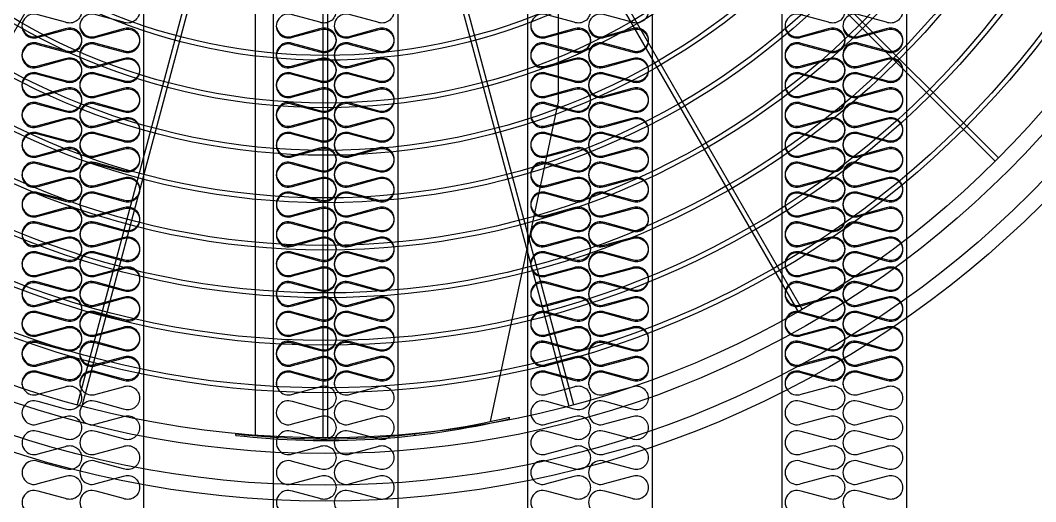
# Model space of a CAD drawing. Header units: millimetres. Extents: x 3347 to 35460, y 2813 to 25521.
# Drawn here: x 8489 to 9711, y 11121 to 11701 of the extents above; entities that cross this region are included whole.
import ezdxf

# ---------------------------------------------------------------- set-up
doc = ezdxf.new("R2010")
doc.units = ezdxf.units.MM
for name, color, linetype in [('LINE', 7, 'Continuous'), ('SMS', 220, 'Continuous'), ('냉각탑', 4, 'Continuous')]:
    doc.layers.add(name, color=color, linetype=linetype)

# ---------------------------------------------------------------- blocks, each defined once
blk = doc.blocks.new('A$C1FB73ED1')
for p, q in [((1322.4, 1233.4), (2126.4, 429.4)), ((1326.6, 1237.6), (2130.6, 433.6)), ((1251.1, 1224), (682.6, 239.3)), ((1260.8, 1220), (966.5, 121.7)), ((1299.2, 1220), (1593.5, 121.7)), ((1308.9, 1224), (1877.4, 239.3)), ((1314.1, 1227), (1882.6, 242.3)), ((1266.6, 1218.4), (972.3, 120.1)), ((1277, 1217.1), (1277, 80)), ((1283, 1217.1), (1283, 80)), ((1293.4, 1218.4), (1587.7, 120.1))]:
    blk.add_line(p, q)
for radius in [1280, 1260, 1220, 1200]:
    blk.add_circle((1280, 1280), radius)
at = {"ltscale": 5}
for radius in [1143, 1137, 1083, 1077, 1023, 1017, 963, 957, 903, 897, 843, 837, 783, 777, 723, 717]:
    blk.add_circle((1280, 1280), radius, dxfattribs=at)
at = {"layer": 'LINE', "color": 7}
for p, q in [((1574.8, 506.6), (1574.8, 1010)), ((1191.8, 82.5), (1191.8, 993)), ((1574.8, 506.6), (1488.5, 100.6)), ((1512.8, 104.1), (1512.8, 106.1)), ((1166.8, 83), (1166.8, 85)), ((1393.2, 83), (1393.2, 85))]:
    blk.add_line(p, q, dxfattribs=at)
for radius, start, end in [(998, 263.4876, 283.487), (1000, 263.5007, 283.4595)]:
    blk.add_arc((1280, 1076.6), radius, start, end, dxfattribs=at)
blk = doc.blocks.new('3')
at = {"color": 7}
for p, q in [((8637.2, 14178.2), (8637.2, 10700.2)), ((8793.2, 14178.2), (8793.2, 10700.2)), ((8943.2, 14178.2), (8943.2, 10700.2)), ((9099.2, 14178.2), (9099.2, 10700.2)), ((9249.2, 14178.2), (9249.2, 10700.2)), ((9405.2, 14178.2), (9405.2, 10700.2)), ((9555.2, 14178.2), (9555.2, 10700.2))]:
    blk.add_line(p, q, dxfattribs=at)
at = {"layer": 'SMS', "color": 5, "elevation": 0}
for points in [[(8563, 11711.8, -0.524856), (8543.6, 11698.4), (8510.7, 11707.3, 1.449198), (8510.7, 11680.4), (8543.6, 11689.3, -0.524856), (8563, 11675.9, -0.524856), (8543.6, 11662.5), (8510.7, 11671.4, 1.449198), (8510.7, 11644.5), (8543.6, 11653.4, -0.524856), (8563, 11640, -0.524856), (8543.6, 11626.6), (8510.7, 11635.5, 1.449198), (8510.7, 11608.6), (8543.6, 11617.5, -0.524856), (8563, 11604.1, -0.524856), (8543.6, 11590.7), (8510.7, 11599.6, 1.449198), (8510.7, 11572.7), (8543.6, 11581.6, -0.524856), (8563, 11568.2, -0.524856), (8543.6, 11554.8), (8510.7, 11563.7, 1.449198), (8510.7, 11536.8), (8543.6, 11545.7, -0.524856), (8563, 11532.3, -0.524856), (8543.6, 11518.8), (8510.7, 11527.8, 1.449198), (8510.7, 11500.9), (8543.6, 11509.8, -0.524856), (8563, 11496.4, -0.524856), (8543.6, 11482.9), (8510.7, 11491.8, 1.449198), (8510.7, 11465), (8543.6, 11473.9, -0.524856), (8563, 11460.5, -0.524856), (8543.6, 11447), (8510.7, 11455.9, 1.449198), (8510.7, 11429.1), (8543.6, 11438, -0.524856), (8563, 11424.5, -0.524856), (8543.6, 11411.1), (8510.7, 11420, 1.449198), (8510.7, 11393.2), (8543.6, 11402.1, -0.524856), (8563, 11388.6, -0.524856), (8543.6, 11375.2), (8510.7, 11384.1, 1.449198), (8510.7, 11357.3), (8543.6, 11366.2, -0.524856), (8563, 11352.7, -0.524856), (8543.6, 11339.3), (8510.7, 11348.2, 1.449198), (8510.7, 11321.3), (8543.6, 11330.2, -0.524856), (8563, 11316.8, -0.524856), (8543.6, 11303.4), (8510.7, 11312.3, 0.440524), (8491.7, 11302.7, 0.440524)], [(8632.6, 11711.8, -0.524856), (8613.2, 11698.4), (8580.3, 11707.3, 1.449198), (8580.3, 11680.4), (8613.2, 11689.3, -0.524856), (8632.6, 11675.9, -0.524856), (8613.2, 11662.5), (8580.3, 11671.4, 1.449198), (8580.3, 11644.5), (8613.2, 11653.4, -0.524856), (8632.6, 11640, -0.524856), (8613.2, 11626.6), (8580.3, 11635.5, 1.449198), (8580.3, 11608.6), (8613.2, 11617.5, -0.524856), (8632.6, 11604.1, -0.524856), (8613.2, 11590.7), (8580.3, 11599.6, 1.449198), (8580.3, 11572.7), (8613.2, 11581.6, -0.524856), (8632.6, 11568.2, -0.524856), (8613.2, 11554.8), (8580.3, 11563.7, 1.449198), (8580.3, 11536.8), (8613.2, 11545.7, -0.524856), (8632.6, 11532.3, -0.524856), (8613.2, 11518.8), (8580.3, 11527.8, 1.449198), (8580.3, 11500.9), (8613.2, 11509.8, -0.524856), (8632.6, 11496.4, -0.524856), (8613.2, 11482.9), (8580.3, 11491.8, 1.449198), (8580.3, 11465), (8613.2, 11473.9, -0.524856), (8632.6, 11460.5, -0.524856), (8613.2, 11447), (8580.3, 11455.9, 1.449198), (8580.3, 11429.1), (8613.2, 11438, -0.524856), (8632.6, 11424.5, -0.524856), (8613.2, 11411.1), (8580.3, 11420, 1.449198), (8580.3, 11393.2), (8613.2, 11402.1, -0.524856), (8632.6, 11388.6, -0.524856), (8613.2, 11375.2), (8580.3, 11384.1, 1.449198), (8580.3, 11357.3), (8613.2, 11366.2, -0.524856), (8632.6, 11352.7, -0.524856), (8613.2, 11339.3), (8580.3, 11348.2, 1.449198), (8580.3, 11321.3), (8613.2, 11330.2, -0.524856), (8632.6, 11316.8, -0.524856), (8613.2, 11303.4), (8580.3, 11312.3, 0.440524), (8561.4, 11302.7, 0.440524)], [(8869, 11711.8, -0.524856), (8849.6, 11698.4), (8816.7, 11707.3, 1.449198), (8816.7, 11680.4), (8849.6, 11689.3, -0.524856), (8869, 11675.9, -0.524856), (8849.6, 11662.5), (8816.7, 11671.4, 1.449198), (8816.7, 11644.5), (8849.6, 11653.4, -0.524856), (8869, 11640, -0.524856), (8849.6, 11626.6), (8816.7, 11635.5, 1.449198), (8816.7, 11608.6), (8849.6, 11617.5, -0.524856), (8869, 11604.1, -0.524856), (8849.6, 11590.7), (8816.7, 11599.6, 1.449198), (8816.7, 11572.7), (8849.6, 11581.6, -0.524856), (8869, 11568.2, -0.524856), (8849.6, 11554.8), (8816.7, 11563.7, 1.449198), (8816.7, 11536.8), (8849.6, 11545.7, -0.524856), (8869, 11532.3, -0.524856), (8849.6, 11518.8), (8816.7, 11527.8, 1.449198), (8816.7, 11500.9), (8849.6, 11509.8, -0.524856), (8869, 11496.4, -0.524856), (8849.6, 11482.9), (8816.7, 11491.8, 1.449198), (8816.7, 11465), (8849.6, 11473.9, -0.524856), (8869, 11460.5, -0.524856), (8849.6, 11447), (8816.7, 11455.9, 1.449198), (8816.7, 11429.1), (8849.6, 11438, -0.524856), (8869, 11424.5, -0.524856), (8849.6, 11411.1), (8816.7, 11420, 1.449198), (8816.7, 11393.2), (8849.6, 11402.1, -0.524856), (8869, 11388.6, -0.524856), (8849.6, 11375.2), (8816.7, 11384.1, 1.449198), (8816.7, 11357.3), (8849.6, 11366.2, -0.524856), (8869, 11352.7, -0.524856), (8849.6, 11339.3), (8816.7, 11348.2, 1.449198), (8816.7, 11321.3), (8849.6, 11330.2, -0.524856), (8869, 11316.8, -0.524856), (8849.6, 11303.4), (8816.7, 11312.3, 0.440524), (8797.7, 11302.7, 0.440524)], [(8938.6, 11711.8, -0.524856), (8919.2, 11698.4), (8886.3, 11707.3, 1.449198), (8886.3, 11680.4), (8919.2, 11689.3, -0.524856), (8938.6, 11675.9, -0.524856), (8919.2, 11662.5), (8886.3, 11671.4, 1.449198), (8886.3, 11644.5), (8919.2, 11653.4, -0.524856), (8938.6, 11640, -0.524856), (8919.2, 11626.6), (8886.3, 11635.5, 1.449198), (8886.3, 11608.6), (8919.2, 11617.5, -0.524856), (8938.6, 11604.1, -0.524856), (8919.2, 11590.7), (8886.3, 11599.6, 1.449198), (8886.3, 11572.7), (8919.2, 11581.6, -0.524856), (8938.6, 11568.2, -0.524856), (8919.2, 11554.8), (8886.3, 11563.7, 1.449198), (8886.3, 11536.8), (8919.2, 11545.7, -0.524856), (8938.6, 11532.3, -0.524856), (8919.2, 11518.8), (8886.3, 11527.8, 1.449198), (8886.3, 11500.9), (8919.2, 11509.8, -0.524856), (8938.6, 11496.4, -0.524856), (8919.2, 11482.9), (8886.3, 11491.8, 1.449198), (8886.3, 11465), (8919.2, 11473.9, -0.524856), (8938.6, 11460.5, -0.524856), (8919.2, 11447), (8886.3, 11455.9, 1.449198), (8886.3, 11429.1), (8919.2, 11438, -0.524856), (8938.6, 11424.5, -0.524856), (8919.2, 11411.1), (8886.3, 11420, 1.449198), (8886.3, 11393.2), (8919.2, 11402.1, -0.524856), (8938.6, 11388.6, -0.524856), (8919.2, 11375.2), (8886.3, 11384.1, 1.449198), (8886.3, 11357.3), (8919.2, 11366.2, -0.524856), (8938.6, 11352.7, -0.524856), (8919.2, 11339.3), (8886.3, 11348.2, 1.449198), (8886.3, 11321.3), (8919.2, 11330.2, -0.524856), (8938.6, 11316.8, -0.524856), (8919.2, 11303.4), (8886.3, 11312.3, 0.440524), (8867.4, 11302.7, 0.440524)], [(9175, 11711.8, -0.524856), (9155.6, 11698.4), (9122.7, 11707.3, 1.449198), (9122.7, 11680.4), (9155.6, 11689.3, -0.524856), (9175, 11675.9, -0.524856), (9155.6, 11662.5), (9122.7, 11671.4, 1.449198), (9122.7, 11644.5), (9155.6, 11653.4, -0.524856), (9175, 11640, -0.524856), (9155.6, 11626.6), (9122.7, 11635.5, 1.449198), (9122.7, 11608.6), (9155.6, 11617.5, -0.524856), (9175, 11604.1, -0.524856), (9155.6, 11590.7), (9122.7, 11599.6, 1.449198), (9122.7, 11572.7), (9155.6, 11581.6, -0.524856), (9175, 11568.2, -0.524856), (9155.6, 11554.8), (9122.7, 11563.7, 1.449198), (9122.7, 11536.8), (9155.6, 11545.7, -0.524856), (9175, 11532.3, -0.524856), (9155.6, 11518.8), (9122.7, 11527.8, 1.449198), (9122.7, 11500.9), (9155.6, 11509.8, -0.524856), (9175, 11496.4, -0.524856), (9155.6, 11482.9), (9122.7, 11491.8, 1.449198), (9122.7, 11465), (9155.6, 11473.9, -0.524856), (9175, 11460.5, -0.524856), (9155.6, 11447), (9122.7, 11455.9, 1.449198), (9122.7, 11429.1), (9155.6, 11438, -0.524856), (9175, 11424.5, -0.524856), (9155.6, 11411.1), (9122.7, 11420, 1.449198), (9122.7, 11393.2), (9155.6, 11402.1, -0.524856), (9175, 11388.6, -0.524856), (9155.6, 11375.2), (9122.7, 11384.1, 1.449198), (9122.7, 11357.3), (9155.6, 11366.2, -0.524856), (9175, 11352.7, -0.524856), (9155.6, 11339.3), (9122.7, 11348.2, 1.449198), (9122.7, 11321.3), (9155.6, 11330.2, -0.524856), (9175, 11316.8, -0.524856), (9155.6, 11303.4), (9122.7, 11312.3, 0.440524), (9103.7, 11302.7, 0.440524)], [(9244.6, 11711.8, -0.524856), (9225.2, 11698.4), (9192.3, 11707.3, 1.449198), (9192.3, 11680.4), (9225.2, 11689.3, -0.524856), (9244.6, 11675.9, -0.524856), (9225.2, 11662.5), (9192.3, 11671.4, 1.449198), (9192.3, 11644.5), (9225.2, 11653.4, -0.524856), (9244.6, 11640, -0.524856), (9225.2, 11626.6), (9192.3, 11635.5, 1.449198), (9192.3, 11608.6), (9225.2, 11617.5, -0.524856), (9244.6, 11604.1, -0.524856), (9225.2, 11590.7), (9192.3, 11599.6, 1.449198), (9192.3, 11572.7), (9225.2, 11581.6, -0.524856), (9244.6, 11568.2, -0.524856), (9225.2, 11554.8), (9192.3, 11563.7, 1.449198), (9192.3, 11536.8), (9225.2, 11545.7, -0.524856), (9244.6, 11532.3, -0.524856), (9225.2, 11518.8), (9192.3, 11527.8, 1.449198), (9192.3, 11500.9), (9225.2, 11509.8, -0.524856), (9244.6, 11496.4, -0.524856), (9225.2, 11482.9), (9192.3, 11491.8, 1.449198), (9192.3, 11465), (9225.2, 11473.9, -0.524856), (9244.6, 11460.5, -0.524856), (9225.2, 11447), (9192.3, 11455.9, 1.449198), (9192.3, 11429.1), (9225.2, 11438, -0.524856), (9244.6, 11424.5, -0.524856), (9225.2, 11411.1), (9192.3, 11420, 1.449198), (9192.3, 11393.2), (9225.2, 11402.1, -0.524856), (9244.6, 11388.6, -0.524856), (9225.2, 11375.2), (9192.3, 11384.1, 1.449198), (9192.3, 11357.3), (9225.2, 11366.2, -0.524856), (9244.6, 11352.7, -0.524856), (9225.2, 11339.3), (9192.3, 11348.2, 1.449198), (9192.3, 11321.3), (9225.2, 11330.2, -0.524856), (9244.6, 11316.8, -0.524856), (9225.2, 11303.4), (9192.3, 11312.3, 0.440524), (9173.4, 11302.7, 0.440524)], [(9481, 11711.8, -0.524856), (9461.6, 11698.4), (9428.7, 11707.3, 1.449198), (9428.7, 11680.4), (9461.6, 11689.3, -0.524856), (9481, 11675.9, -0.524856), (9461.6, 11662.5), (9428.7, 11671.4, 1.449198), (9428.7, 11644.5), (9461.6, 11653.4, -0.524856), (9481, 11640, -0.524856), (9461.6, 11626.6), (9428.7, 11635.5, 1.449198), (9428.7, 11608.6), (9461.6, 11617.5, -0.524856), (9481, 11604.1, -0.524856), (9461.6, 11590.7), (9428.7, 11599.6, 1.449198), (9428.7, 11572.7), (9461.6, 11581.6, -0.524856), (9481, 11568.2, -0.524856), (9461.6, 11554.8), (9428.7, 11563.7, 1.449198), (9428.7, 11536.8), (9461.6, 11545.7, -0.524856), (9481, 11532.3, -0.524856), (9461.6, 11518.8), (9428.7, 11527.8, 1.449198), (9428.7, 11500.9), (9461.6, 11509.8, -0.524856), (9481, 11496.4, -0.524856), (9461.6, 11482.9), (9428.7, 11491.8, 1.449198), (9428.7, 11465), (9461.6, 11473.9, -0.524856), (9481, 11460.5, -0.524856), (9461.6, 11447), (9428.7, 11455.9, 1.449198), (9428.7, 11429.1), (9461.6, 11438, -0.524856), (9481, 11424.5, -0.524856), (9461.6, 11411.1), (9428.7, 11420, 1.449198), (9428.7, 11393.2), (9461.6, 11402.1, -0.524856), (9481, 11388.6, -0.524856), (9461.6, 11375.2), (9428.7, 11384.1, 1.449198), (9428.7, 11357.3), (9461.6, 11366.2, -0.524856), (9481, 11352.7, -0.524856), (9461.6, 11339.3), (9428.7, 11348.2, 1.449198), (9428.7, 11321.3), (9461.6, 11330.2, -0.524856), (9481, 11316.8, -0.524856), (9461.6, 11303.4), (9428.7, 11312.3, 0.440524), (9409.7, 11302.7, 0.440524)], [(9550.6, 11711.8, -0.524856), (9531.2, 11698.4), (9498.3, 11707.3, 1.449198), (9498.3, 11680.4), (9531.2, 11689.3, -0.524856), (9550.6, 11675.9, -0.524856), (9531.2, 11662.5), (9498.3, 11671.4, 1.449198), (9498.3, 11644.5), (9531.2, 11653.4, -0.524856), (9550.6, 11640, -0.524856), (9531.2, 11626.6), (9498.3, 11635.5, 1.449198), (9498.3, 11608.6), (9531.2, 11617.5, -0.524856), (9550.6, 11604.1, -0.524856), (9531.2, 11590.7), (9498.3, 11599.6, 1.449198), (9498.3, 11572.7), (9531.2, 11581.6, -0.524856), (9550.6, 11568.2, -0.524856), (9531.2, 11554.8), (9498.3, 11563.7, 1.449198), (9498.3, 11536.8), (9531.2, 11545.7, -0.524856), (9550.6, 11532.3, -0.524856), (9531.2, 11518.8), (9498.3, 11527.8, 1.449198), (9498.3, 11500.9), (9531.2, 11509.8, -0.524856), (9550.6, 11496.4, -0.524856), (9531.2, 11482.9), (9498.3, 11491.8, 1.449198), (9498.3, 11465), (9531.2, 11473.9, -0.524856), (9550.6, 11460.5, -0.524856), (9531.2, 11447), (9498.3, 11455.9, 1.449198), (9498.3, 11429.1), (9531.2, 11438, -0.524856), (9550.6, 11424.5, -0.524856), (9531.2, 11411.1), (9498.3, 11420, 1.449198), (9498.3, 11393.2), (9531.2, 11402.1, -0.524856), (9550.6, 11388.6, -0.524856), (9531.2, 11375.2), (9498.3, 11384.1, 1.449198), (9498.3, 11357.3), (9531.2, 11366.2, -0.524856), (9550.6, 11352.7, -0.524856), (9531.2, 11339.3), (9498.3, 11348.2, 1.449198), (9498.3, 11321.3), (9531.2, 11330.2, -0.524856), (9550.6, 11316.8, -0.524856), (9531.2, 11303.4), (9498.3, 11312.3, 0.440524), (9479.4, 11302.7, 0.440524)], [(8491.7, 11691.7, 0.446849), (8510.7, 11681.8), (8543.6, 11690.7, -0.524856), (8563, 11677.3, -0.524856), (8543.6, 11663.9), (8510.7, 11672.8, 1.449198), (8510.7, 11645.9), (8543.6, 11654.8, -0.524856), (8563, 11641.4, -0.524856), (8543.6, 11628), (8510.7, 11636.9, 1.449198), (8510.7, 11610), (8543.6, 11618.9, -0.524856), (8563, 11605.5, -0.524856), (8543.6, 11592), (8510.7, 11601, 1.449198), (8510.7, 11574.1), (8543.6, 11583, -0.524856), (8563, 11569.6, -0.524856), (8543.6, 11556.1), (8510.7, 11565, 1.449198), (8510.7, 11538.2), (8543.6, 11547.1, -0.524856), (8563, 11533.7, -0.524856), (8543.6, 11520.2), (8510.7, 11529.1, 1.449198), (8510.7, 11502.3), (8543.6, 11511.2, -0.524856), (8563, 11497.7, -0.524856), (8543.6, 11484.3), (8510.7, 11493.2, 1.449198), (8510.7, 11466.4), (8543.6, 11475.3, -0.524856), (8563, 11461.8, -0.524856), (8543.6, 11448.4), (8510.7, 11457.3, 1.449198), (8510.7, 11430.5), (8543.6, 11439.4, -0.524856), (8563, 11425.9, -0.524856), (8543.6, 11412.5), (8510.7, 11421.4, 1.449198), (8510.7, 11394.5), (8543.6, 11403.4, -0.524856), (8563, 11390, -0.524856), (8543.6, 11376.6), (8510.7, 11385.5, 1.449198), (8510.7, 11358.6), (8543.6, 11367.5, -0.524856), (8563, 11354.1, -0.524856), (8543.6, 11340.7), (8510.7, 11349.6, 1.449198), (8510.7, 11322.7), (8543.6, 11331.6, -0.524856), (8563, 11318.2, -0.524856), (8543.6, 11304.8), (8510.7, 11313.7, 1.449198), (8510.7, 11286.8), (8543.6, 11295.7, -0.524856), (8563, 11282.3, -0.524856), (8543.6, 11268.9), (8510.7, 11277.8, 1.449198), (8510.7, 11250.9), (8543.6, 11259.8, -0.524856), (8563, 11246.4, -0.524856), (8543.6, 11232.9), (8510.7, 11241.9, 1.449198), (8510.7, 11215), (8543.6, 11223.9, -0.524856), (8563, 11210.5, -0.524856), (8543.6, 11197), (8510.7, 11205.9, 1.449198), (8510.7, 11179.1), (8543.6, 11188, -0.524856), (8563, 11174.6, -0.524856), (8543.6, 11161.1), (8510.7, 11170, 1.449198), (8510.7, 11143.2), (8543.6, 11152.1, -0.524856), (8563, 11138.6, -0.524856), (8543.6, 11125.2), (8510.7, 11134.1, 1.449198), (8510.7, 11107.3)], [(8561.3, 11691.7, 0.446849), (8580.3, 11681.8), (8613.2, 11690.7, -0.524856), (8632.6, 11677.3, -0.524856), (8613.2, 11663.9), (8580.3, 11672.8, 1.449198), (8580.3, 11645.9), (8613.2, 11654.8, -0.524856), (8632.6, 11641.4, -0.524856), (8613.2, 11628), (8580.3, 11636.9, 1.449198), (8580.3, 11610), (8613.2, 11618.9, -0.524856), (8632.6, 11605.5, -0.524856), (8613.2, 11592), (8580.3, 11601, 1.449198), (8580.3, 11574.1), (8613.2, 11583, -0.524856), (8632.6, 11569.6, -0.524856), (8613.2, 11556.1), (8580.3, 11565, 1.449198), (8580.3, 11538.2), (8613.2, 11547.1, -0.524856), (8632.6, 11533.7, -0.524856), (8613.2, 11520.2), (8580.3, 11529.1, 1.449198), (8580.3, 11502.3), (8613.2, 11511.2, -0.524856), (8632.6, 11497.7, -0.524856), (8613.2, 11484.3), (8580.3, 11493.2, 1.449198), (8580.3, 11466.4), (8613.2, 11475.3, -0.524856), (8632.6, 11461.8, -0.524856), (8613.2, 11448.4), (8580.3, 11457.3, 1.449198), (8580.3, 11430.5), (8613.2, 11439.4, -0.524856), (8632.6, 11425.9, -0.524856), (8613.2, 11412.5), (8580.3, 11421.4, 1.449198), (8580.3, 11394.5), (8613.2, 11403.4, -0.524856), (8632.6, 11390, -0.524856), (8613.2, 11376.6), (8580.3, 11385.5, 1.449198), (8580.3, 11358.6), (8613.2, 11367.5, -0.524856), (8632.6, 11354.1, -0.524856), (8613.2, 11340.7), (8580.3, 11349.6, 1.449198), (8580.3, 11322.7), (8613.2, 11331.6, -0.524856), (8632.6, 11318.2, -0.524856), (8613.2, 11304.8), (8580.3, 11313.7, 1.449198), (8580.3, 11286.8), (8613.2, 11295.7, -0.524856), (8632.6, 11282.3, -0.524856), (8613.2, 11268.9), (8580.3, 11277.8, 1.449198), (8580.3, 11250.9), (8613.2, 11259.8, -0.524856), (8632.6, 11246.4, -0.524856), (8613.2, 11232.9), (8580.3, 11241.9, 1.449198), (8580.3, 11215), (8613.2, 11223.9, -0.524856), (8632.6, 11210.5, -0.524856), (8613.2, 11197), (8580.3, 11205.9, 1.449198), (8580.3, 11179.1), (8613.2, 11188, -0.524856), (8632.6, 11174.6, -0.524856), (8613.2, 11161.1), (8580.3, 11170, 1.449198), (8580.3, 11143.2), (8613.2, 11152.1, -0.524856), (8632.6, 11138.6, -0.524856), (8613.2, 11125.2), (8580.3, 11134.1, 1.449198), (8580.3, 11107.3)], [(8797.7, 11691.7, 0.446849), (8816.7, 11681.8), (8849.6, 11690.7, -0.524856), (8869, 11677.3, -0.524856), (8849.6, 11663.9), (8816.7, 11672.8, 1.449198), (8816.7, 11645.9), (8849.6, 11654.8, -0.524856), (8869, 11641.4, -0.524856), (8849.6, 11628), (8816.7, 11636.9, 1.449198), (8816.7, 11610), (8849.6, 11618.9, -0.524856), (8869, 11605.5, -0.524856), (8849.6, 11592), (8816.7, 11601, 1.449198), (8816.7, 11574.1), (8849.6, 11583, -0.524856), (8869, 11569.6, -0.524856), (8849.6, 11556.1), (8816.7, 11565, 1.449198), (8816.7, 11538.2), (8849.6, 11547.1, -0.524856), (8869, 11533.7, -0.524856), (8849.6, 11520.2), (8816.7, 11529.1, 1.449198), (8816.7, 11502.3), (8849.6, 11511.2, -0.524856), (8869, 11497.7, -0.524856), (8849.6, 11484.3), (8816.7, 11493.2, 1.449198), (8816.7, 11466.4), (8849.6, 11475.3, -0.524856), (8869, 11461.8, -0.524856), (8849.6, 11448.4), (8816.7, 11457.3, 1.449198), (8816.7, 11430.5), (8849.6, 11439.4, -0.524856), (8869, 11425.9, -0.524856), (8849.6, 11412.5), (8816.7, 11421.4, 1.449198), (8816.7, 11394.5), (8849.6, 11403.4, -0.524856), (8869, 11390, -0.524856), (8849.6, 11376.6), (8816.7, 11385.5, 1.449198), (8816.7, 11358.6), (8849.6, 11367.5, -0.524856), (8869, 11354.1, -0.524856), (8849.6, 11340.7), (8816.7, 11349.6, 1.449198), (8816.7, 11322.7), (8849.6, 11331.6, -0.524856), (8869, 11318.2, -0.524856), (8849.6, 11304.8), (8816.7, 11313.7, 1.449198), (8816.7, 11286.8), (8849.6, 11295.7, -0.524856), (8869, 11282.3, -0.524856), (8849.6, 11268.9), (8816.7, 11277.8, 1.449198), (8816.7, 11250.9), (8849.6, 11259.8, -0.524856), (8869, 11246.4, -0.524856), (8849.6, 11232.9), (8816.7, 11241.9, 1.449198), (8816.7, 11215), (8849.6, 11223.9, -0.524856), (8869, 11210.5, -0.524856), (8849.6, 11197), (8816.7, 11205.9, 1.449198), (8816.7, 11179.1), (8849.6, 11188, -0.524856), (8869, 11174.6, -0.524856), (8849.6, 11161.1), (8816.7, 11170, 1.449198), (8816.7, 11143.2), (8849.6, 11152.1, -0.524856), (8869, 11138.6, -0.524856), (8849.6, 11125.2), (8816.7, 11134.1, 1.449198), (8816.7, 11107.3)], [(8867.3, 11691.7, 0.446849), (8886.3, 11681.8), (8919.2, 11690.7, -0.524856), (8938.6, 11677.3, -0.524856), (8919.2, 11663.9), (8886.3, 11672.8, 1.449198), (8886.3, 11645.9), (8919.2, 11654.8, -0.524856), (8938.6, 11641.4, -0.524856), (8919.2, 11628), (8886.3, 11636.9, 1.449198), (8886.3, 11610), (8919.2, 11618.9, -0.524856), (8938.6, 11605.5, -0.524856), (8919.2, 11592), (8886.3, 11601, 1.449198), (8886.3, 11574.1), (8919.2, 11583, -0.524856), (8938.6, 11569.6, -0.524856), (8919.2, 11556.1), (8886.3, 11565, 1.449198), (8886.3, 11538.2), (8919.2, 11547.1, -0.524856), (8938.6, 11533.7, -0.524856), (8919.2, 11520.2), (8886.3, 11529.1, 1.449198), (8886.3, 11502.3), (8919.2, 11511.2, -0.524856), (8938.6, 11497.7, -0.524856), (8919.2, 11484.3), (8886.3, 11493.2, 1.449198), (8886.3, 11466.4), (8919.2, 11475.3, -0.524856), (8938.6, 11461.8, -0.524856), (8919.2, 11448.4), (8886.3, 11457.3, 1.449198), (8886.3, 11430.5), (8919.2, 11439.4, -0.524856), (8938.6, 11425.9, -0.524856), (8919.2, 11412.5), (8886.3, 11421.4, 1.449198), (8886.3, 11394.5), (8919.2, 11403.4, -0.524856), (8938.6, 11390, -0.524856), (8919.2, 11376.6), (8886.3, 11385.5, 1.449198), (8886.3, 11358.6), (8919.2, 11367.5, -0.524856), (8938.6, 11354.1, -0.524856), (8919.2, 11340.7), (8886.3, 11349.6, 1.449198), (8886.3, 11322.7), (8919.2, 11331.6, -0.524856), (8938.6, 11318.2, -0.524856), (8919.2, 11304.8), (8886.3, 11313.7, 1.449198), (8886.3, 11286.8), (8919.2, 11295.7, -0.524856), (8938.6, 11282.3, -0.524856), (8919.2, 11268.9), (8886.3, 11277.8, 1.449198), (8886.3, 11250.9), (8919.2, 11259.8, -0.524856), (8938.6, 11246.4, -0.524856), (8919.2, 11232.9), (8886.3, 11241.9, 1.449198), (8886.3, 11215), (8919.2, 11223.9, -0.524856), (8938.6, 11210.5, -0.524856), (8919.2, 11197), (8886.3, 11205.9, 1.449198), (8886.3, 11179.1), (8919.2, 11188, -0.524856), (8938.6, 11174.6, -0.524856), (8919.2, 11161.1), (8886.3, 11170, 1.449198), (8886.3, 11143.2), (8919.2, 11152.1, -0.524856), (8938.6, 11138.6, -0.524856), (8919.2, 11125.2), (8886.3, 11134.1, 1.449198), (8886.3, 11107.3)], [(9103.7, 11691.7, 0.446849), (9122.7, 11681.8), (9155.6, 11690.7, -0.524856), (9175, 11677.3, -0.524856), (9155.6, 11663.9), (9122.7, 11672.8, 1.449198), (9122.7, 11645.9), (9155.6, 11654.8, -0.524856), (9175, 11641.4, -0.524856), (9155.6, 11628), (9122.7, 11636.9, 1.449198), (9122.7, 11610), (9155.6, 11618.9, -0.524856), (9175, 11605.5, -0.524856), (9155.6, 11592), (9122.7, 11601, 1.449198), (9122.7, 11574.1), (9155.6, 11583, -0.524856), (9175, 11569.6, -0.524856), (9155.6, 11556.1), (9122.7, 11565, 1.449198), (9122.7, 11538.2), (9155.6, 11547.1, -0.524856), (9175, 11533.7, -0.524856), (9155.6, 11520.2), (9122.7, 11529.1, 1.449198), (9122.7, 11502.3), (9155.6, 11511.2, -0.524856), (9175, 11497.7, -0.524856), (9155.6, 11484.3), (9122.7, 11493.2, 1.449198), (9122.7, 11466.4), (9155.6, 11475.3, -0.524856), (9175, 11461.8, -0.524856), (9155.6, 11448.4), (9122.7, 11457.3, 1.449198), (9122.7, 11430.5), (9155.6, 11439.4, -0.524856), (9175, 11425.9, -0.524856), (9155.6, 11412.5), (9122.7, 11421.4, 1.449198), (9122.7, 11394.5), (9155.6, 11403.4, -0.524856), (9175, 11390, -0.524856), (9155.6, 11376.6), (9122.7, 11385.5, 1.449198), (9122.7, 11358.6), (9155.6, 11367.5, -0.524856), (9175, 11354.1, -0.524856), (9155.6, 11340.7), (9122.7, 11349.6, 1.449198), (9122.7, 11322.7), (9155.6, 11331.6, -0.524856), (9175, 11318.2, -0.524856), (9155.6, 11304.8), (9122.7, 11313.7, 1.449198), (9122.7, 11286.8), (9155.6, 11295.7, -0.524856), (9175, 11282.3, -0.524856), (9155.6, 11268.9), (9122.7, 11277.8, 1.449198), (9122.7, 11250.9), (9155.6, 11259.8, -0.524856), (9175, 11246.4, -0.524856), (9155.6, 11232.9), (9122.7, 11241.9, 1.449198), (9122.7, 11215), (9155.6, 11223.9, -0.524856), (9175, 11210.5, -0.524856), (9155.6, 11197), (9122.7, 11205.9, 1.449198), (9122.7, 11179.1), (9155.6, 11188, -0.524856), (9175, 11174.6, -0.524856), (9155.6, 11161.1), (9122.7, 11170, 1.449198), (9122.7, 11143.2), (9155.6, 11152.1, -0.524856), (9175, 11138.6, -0.524856), (9155.6, 11125.2), (9122.7, 11134.1, 1.449198), (9122.7, 11107.3)], [(9173.3, 11691.7, 0.446849), (9192.3, 11681.8), (9225.2, 11690.7, -0.524856), (9244.6, 11677.3, -0.524856), (9225.2, 11663.9), (9192.3, 11672.8, 1.449198), (9192.3, 11645.9), (9225.2, 11654.8, -0.524856), (9244.6, 11641.4, -0.524856), (9225.2, 11628), (9192.3, 11636.9, 1.449198), (9192.3, 11610), (9225.2, 11618.9, -0.524856), (9244.6, 11605.5, -0.524856), (9225.2, 11592), (9192.3, 11601, 1.449198), (9192.3, 11574.1), (9225.2, 11583, -0.524856), (9244.6, 11569.6, -0.524856), (9225.2, 11556.1), (9192.3, 11565, 1.449198), (9192.3, 11538.2), (9225.2, 11547.1, -0.524856), (9244.6, 11533.7, -0.524856), (9225.2, 11520.2), (9192.3, 11529.1, 1.449198), (9192.3, 11502.3), (9225.2, 11511.2, -0.524856), (9244.6, 11497.7, -0.524856), (9225.2, 11484.3), (9192.3, 11493.2, 1.449198), (9192.3, 11466.4), (9225.2, 11475.3, -0.524856), (9244.6, 11461.8, -0.524856), (9225.2, 11448.4), (9192.3, 11457.3, 1.449198), (9192.3, 11430.5), (9225.2, 11439.4, -0.524856), (9244.6, 11425.9, -0.524856), (9225.2, 11412.5), (9192.3, 11421.4, 1.449198), (9192.3, 11394.5), (9225.2, 11403.4, -0.524856), (9244.6, 11390, -0.524856), (9225.2, 11376.6), (9192.3, 11385.5, 1.449198), (9192.3, 11358.6), (9225.2, 11367.5, -0.524856), (9244.6, 11354.1, -0.524856), (9225.2, 11340.7), (9192.3, 11349.6, 1.449198), (9192.3, 11322.7), (9225.2, 11331.6, -0.524856), (9244.6, 11318.2, -0.524856), (9225.2, 11304.8), (9192.3, 11313.7, 1.449198), (9192.3, 11286.8), (9225.2, 11295.7, -0.524856), (9244.6, 11282.3, -0.524856), (9225.2, 11268.9), (9192.3, 11277.8, 1.449198), (9192.3, 11250.9), (9225.2, 11259.8, -0.524856), (9244.6, 11246.4, -0.524856), (9225.2, 11232.9), (9192.3, 11241.9, 1.449198), (9192.3, 11215), (9225.2, 11223.9, -0.524856), (9244.6, 11210.5, -0.524856), (9225.2, 11197), (9192.3, 11205.9, 1.449198), (9192.3, 11179.1), (9225.2, 11188, -0.524856), (9244.6, 11174.6, -0.524856), (9225.2, 11161.1), (9192.3, 11170, 1.449198), (9192.3, 11143.2), (9225.2, 11152.1, -0.524856), (9244.6, 11138.6, -0.524856), (9225.2, 11125.2), (9192.3, 11134.1, 1.449198), (9192.3, 11107.3)], [(9409.7, 11691.7, 0.446849), (9428.7, 11681.8), (9461.6, 11690.7, -0.524856), (9481, 11677.3, -0.524856), (9461.6, 11663.9), (9428.7, 11672.8, 1.449198), (9428.7, 11645.9), (9461.6, 11654.8, -0.524856), (9481, 11641.4, -0.524856), (9461.6, 11628), (9428.7, 11636.9, 1.449198), (9428.7, 11610), (9461.6, 11618.9, -0.524856), (9481, 11605.5, -0.524856), (9461.6, 11592), (9428.7, 11601, 1.449198), (9428.7, 11574.1), (9461.6, 11583, -0.524856), (9481, 11569.6, -0.524856), (9461.6, 11556.1), (9428.7, 11565, 1.449198), (9428.7, 11538.2), (9461.6, 11547.1, -0.524856), (9481, 11533.7, -0.524856), (9461.6, 11520.2), (9428.7, 11529.1, 1.449198), (9428.7, 11502.3), (9461.6, 11511.2, -0.524856), (9481, 11497.7, -0.524856), (9461.6, 11484.3), (9428.7, 11493.2, 1.449198), (9428.7, 11466.4), (9461.6, 11475.3, -0.524856), (9481, 11461.8, -0.524856), (9461.6, 11448.4), (9428.7, 11457.3, 1.449198), (9428.7, 11430.5), (9461.6, 11439.4, -0.524856), (9481, 11425.9, -0.524856), (9461.6, 11412.5), (9428.7, 11421.4, 1.449198), (9428.7, 11394.5), (9461.6, 11403.4, -0.524856), (9481, 11390, -0.524856), (9461.6, 11376.6), (9428.7, 11385.5, 1.449198), (9428.7, 11358.6), (9461.6, 11367.5, -0.524856), (9481, 11354.1, -0.524856), (9461.6, 11340.7), (9428.7, 11349.6, 1.449198), (9428.7, 11322.7), (9461.6, 11331.6, -0.524856), (9481, 11318.2, -0.524856), (9461.6, 11304.8), (9428.7, 11313.7, 1.449198), (9428.7, 11286.8), (9461.6, 11295.7, -0.524856), (9481, 11282.3, -0.524856), (9461.6, 11268.9), (9428.7, 11277.8, 1.449198), (9428.7, 11250.9), (9461.6, 11259.8, -0.524856), (9481, 11246.4, -0.524856), (9461.6, 11232.9), (9428.7, 11241.9, 1.449198), (9428.7, 11215), (9461.6, 11223.9, -0.524856), (9481, 11210.5, -0.524856), (9461.6, 11197), (9428.7, 11205.9, 1.449198), (9428.7, 11179.1), (9461.6, 11188, -0.524856), (9481, 11174.6, -0.524856), (9461.6, 11161.1), (9428.7, 11170, 1.449198), (9428.7, 11143.2), (9461.6, 11152.1, -0.524856), (9481, 11138.6, -0.524856), (9461.6, 11125.2), (9428.7, 11134.1, 1.449198), (9428.7, 11107.3)], [(9479.3, 11691.7, 0.446849), (9498.3, 11681.8), (9531.2, 11690.7, -0.524856), (9550.6, 11677.3, -0.524856), (9531.2, 11663.9), (9498.3, 11672.8, 1.449198), (9498.3, 11645.9), (9531.2, 11654.8, -0.524856), (9550.6, 11641.4, -0.524856), (9531.2, 11628), (9498.3, 11636.9, 1.449198), (9498.3, 11610), (9531.2, 11618.9, -0.524856), (9550.6, 11605.5, -0.524856), (9531.2, 11592), (9498.3, 11601, 1.449198), (9498.3, 11574.1), (9531.2, 11583, -0.524856), (9550.6, 11569.6, -0.524856), (9531.2, 11556.1), (9498.3, 11565, 1.449198), (9498.3, 11538.2), (9531.2, 11547.1, -0.524856), (9550.6, 11533.7, -0.524856), (9531.2, 11520.2), (9498.3, 11529.1, 1.449198), (9498.3, 11502.3), (9531.2, 11511.2, -0.524856), (9550.6, 11497.7, -0.524856), (9531.2, 11484.3), (9498.3, 11493.2, 1.449198), (9498.3, 11466.4), (9531.2, 11475.3, -0.524856), (9550.6, 11461.8, -0.524856), (9531.2, 11448.4), (9498.3, 11457.3, 1.449198), (9498.3, 11430.5), (9531.2, 11439.4, -0.524856), (9550.6, 11425.9, -0.524856), (9531.2, 11412.5), (9498.3, 11421.4, 1.449198), (9498.3, 11394.5), (9531.2, 11403.4, -0.524856), (9550.6, 11390, -0.524856), (9531.2, 11376.6), (9498.3, 11385.5, 1.449198), (9498.3, 11358.6), (9531.2, 11367.5, -0.524856), (9550.6, 11354.1, -0.524856), (9531.2, 11340.7), (9498.3, 11349.6, 1.449198), (9498.3, 11322.7), (9531.2, 11331.6, -0.524856), (9550.6, 11318.2, -0.524856), (9531.2, 11304.8), (9498.3, 11313.7, 1.449198), (9498.3, 11286.8), (9531.2, 11295.7, -0.524856), (9550.6, 11282.3, -0.524856), (9531.2, 11268.9), (9498.3, 11277.8, 1.449198), (9498.3, 11250.9), (9531.2, 11259.8, -0.524856), (9550.6, 11246.4, -0.524856), (9531.2, 11232.9), (9498.3, 11241.9, 1.449198), (9498.3, 11215), (9531.2, 11223.9, -0.524856), (9550.6, 11210.5, -0.524856), (9531.2, 11197), (9498.3, 11205.9, 1.449198), (9498.3, 11179.1), (9531.2, 11188, -0.524856), (9550.6, 11174.6, -0.524856), (9531.2, 11161.1), (9498.3, 11170, 1.449198), (9498.3, 11143.2), (9531.2, 11152.1, -0.524856), (9550.6, 11138.6, -0.524856), (9531.2, 11125.2), (9498.3, 11134.1, 1.449198), (9498.3, 11107.3)], [(8510.7, 11312.3, 1.449198), (8510.7, 11285.4), (8543.6, 11294.3, -0.524856), (8563, 11280.9, -0.524856), (8543.6, 11267.5), (8510.7, 11276.4, 0.54148), (8491.2, 11262.2, 0.54148)], [(8580.3, 11312.3, 1.449198), (8580.3, 11285.4), (8613.2, 11294.3, -0.524856), (8632.6, 11280.9, -0.524856), (8613.2, 11267.5), (8580.3, 11276.4, 0.54148), (8560.8, 11262.2, 0.54148)], [(8816.7, 11312.3, 1.449198), (8816.7, 11285.4), (8849.6, 11294.3, -0.524856), (8869, 11280.9, -0.524856), (8849.6, 11267.5), (8816.7, 11276.4, 0.54148), (8797.2, 11262.2, 0.54148)], [(8886.3, 11312.3, 1.449198), (8886.3, 11285.4), (8919.2, 11294.3, -0.524856), (8938.6, 11280.9, -0.524856), (8919.2, 11267.5), (8886.3, 11276.4, 0.54148), (8866.8, 11262.2, 0.54148)], [(9122.7, 11312.3, 1.449198), (9122.7, 11285.4), (9155.6, 11294.3, -0.524856), (9175, 11280.9, -0.524856), (9155.6, 11267.5), (9122.7, 11276.4, 0.54148), (9103.2, 11262.2, 0.54148)], [(9192.3, 11312.3, 1.449198), (9192.3, 11285.4), (9225.2, 11294.3, -0.524856), (9244.6, 11280.9, -0.524856), (9225.2, 11267.5), (9192.3, 11276.4, 0.54148), (9172.8, 11262.2, 0.54148)], [(9428.7, 11312.3, 1.449198), (9428.7, 11285.4), (9461.6, 11294.3, -0.524856), (9481, 11280.9, -0.524856), (9461.6, 11267.5), (9428.7, 11276.4, 0.54148), (9409.2, 11262.2, 0.54148)], [(9498.3, 11312.3, 1.449198), (9498.3, 11285.4), (9531.2, 11294.3, -0.524856), (9550.6, 11280.9, -0.524856), (9531.2, 11267.5), (9498.3, 11276.4, 0.54148), (9478.8, 11262.2, 0.54148)]]:
    blk.add_lwpolyline(points, format="xyb", dxfattribs=at)
at = {"layer": '냉각탑', "xscale": 0.9523437499999998, "yscale": 0.9523437499999998, "zscale": 0.9523437499999998}
blk.add_blockref('A$C1FB73ED1', (7637.1, 11122.2), dxfattribs=at)

msp = doc.modelspace()

# ---------------------------------------------------------------- block references
msp.add_blockref('3', (0, 0))

doc.saveas('drawing.dxf')
